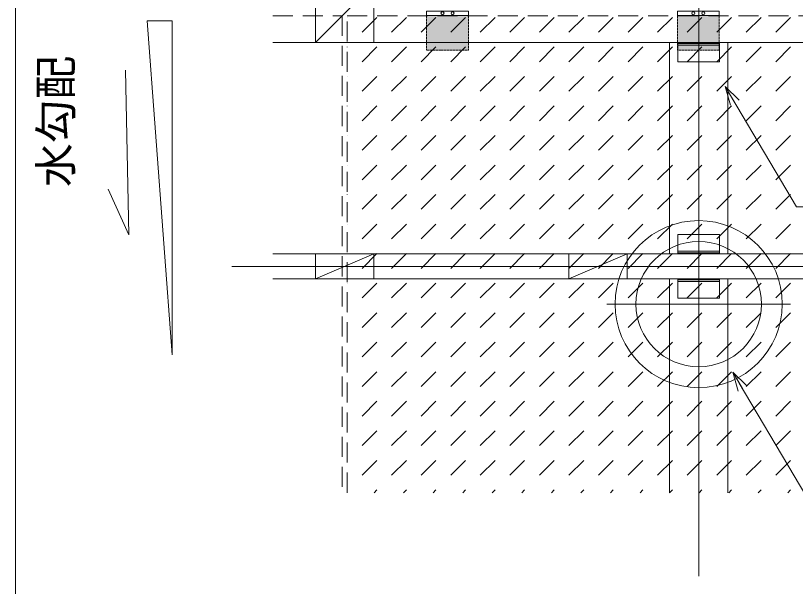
# Model space of a CAD drawing. Units: millimetres, scale not verified. Extents: x -4007 to 4007, y -2741 to 2832.
# Drawn here: x -4007 to -3074, y 767 to 1451 of the extents above; entities that cross this region are included whole.
import ezdxf
from ezdxf.enums import TextEntityAlignment as Align

# ---------------------------------------------------------------- set-up
doc = ezdxf.new("R2010")
doc.units = ezdxf.units.MM
doc.header["$LTSCALE"] = 20
doc.linetypes.add('DASHED1', pattern=[1.8, 1.2, -0.6])
for name, color, linetype, lineweight in [('0-0_0-A01-枠A', 4, 'Continuous', 9), ('0-5_0', 7, 'Continuous', 9), ('0-8_A-B03-文字_書込_小', 7, 'Continuous', 9), ('0-9_A-E01-仕上太線', 5, 'Continuous', 9), ('0-A_0-A08-芯_他', 4, 'Continuous', 9), ('0-B_A-D08-下地_根太', 3, 'Continuous', 9), ('0-C_A-D09-金物_鋼材', 1, 'Continuous', 9), ('1-3_A-D08-下地_大引 補助', 1, 'Continuous', 9), ('1-4_A-D08-下地_大引', 6, 'Continuous', 9), ('1-6_SUNPO_s', 4, 'Continuous', 9)]:
    doc.layers.add(name, color=color, linetype=linetype, lineweight=lineweight)
doc.layers.add('0-D_A-D08-下地_束', color=7, linetype='Continuous')
doc.layers.add('1-5_A-C04-見上げ_見え隠れ線', color=7, linetype='Continuous')
doc.styles.add('ＭＳ ゴシック', font='')
doc.styles.get('ＭＳ ゴシック').set_extended_font_data('MS Gothic')

# ---------------------------------------------------------------- blocks, each defined once
blk = doc.blocks.new('waku')
at = {"layer": '0-0_0-A01-枠A'}
blk.add_line((396.67, 11513.33), (396.67, 366.67), dxfattribs=at)
blk = doc.blocks.new('EPDM')
at = {"layer": '0-5_0'}
blk.add_line((-700, -300), (700, 300), dxfattribs=at)
blk.add_lwpolyline([(700, 300), (-700, 300), (-700, -300), (700, -300)], close=True, dxfattribs=at)
blk = doc.blocks.new('アルミ束\u300030')
at = {"layer": '0-5_0'}
for p, q in [((-365, 500), (-365, -500)), ((-325, 500), (-325, -500)), ((325, 500), (325, -500)), ((365, 500), (365, -500))]:
    blk.add_line(p, q, dxfattribs=at)
for points in [[(-300, -500), (-765, -500), (-765, 500), (-300, 500)], [(300, 500), (765, 500), (765, -500), (300, -500)]]:
    blk.add_lwpolyline(points, dxfattribs=at)
blk = doc.blocks.new('アルミ束\u300070')
at = {"layer": '0-5_0'}
for p, q in [((-765, 500), (-765, -500)), ((-725, 500), (-725, -500)), ((725, 500), (725, -500)), ((765, 500), (765, -500))]:
    blk.add_line(p, q, dxfattribs=at)
for points in [[(-700, -500), (-1165, -500), (-1165, 500), (-700, 500)], [(700, 500), (1165, 500), (1165, -500), (700, -500)]]:
    blk.add_lwpolyline(points, dxfattribs=at)
blk = doc.blocks.new('プレートB-P')
at = {"layer": '0-5_0', "color": 4, "linetype": 'DASHED1'}
for p, q in [((-888, -500), (-888, 500)), ((-52, 500), (-888, 500)), ((-52, -500), (-888, -500))]:
    blk.add_line(p, q, dxfattribs=at)
at = {"layer": '0-5_0'}
for p, q in [((52, 500), (-52, 500)), ((52, -500), (52, 500))]:
    blk.add_line(p, q, dxfattribs=at)
blk.add_lwpolyline([(52, -500), (-52, -500), (-52, 500)], dxfattribs=at)
for centre in [(0, 120), (0, -120)]:
    blk.add_circle(centre, 36, dxfattribs=at)
at = {"layer": '0-5_0', "color": 4}
blk.add_solid([(-52, 500), (-52, -500), (-888, 500), (-888, -500)], dxfattribs=at)
blk = doc.blocks.new('G$CCEAFE53F')
at = {"layer": '0-5_0'}
for radius in [2000, 1500]:
    blk.add_circle((0, 0), radius, dxfattribs=at)
at = {"layer": '0-A_0-A08-芯_他'}
for p, q in [((0, 2200), (0, -2200)), ((-2200, 0), (2200, 0))]:
    blk.add_line(p, q, dxfattribs=at)
blk = doc.blocks.new('EPDM 70x70')
at = {"layer": '0-5_0'}
blk.add_line((-700, 700), (700, -700), dxfattribs=at)
blk.add_lwpolyline([(700, 700), (-700, 700), (-700, -700), (700, -700)], close=True, dxfattribs=at)
blk = doc.blocks.new('_Open30')
at = {"layer": '1-6_SUNPO_s'}
blk.add_line((0, 0), (-20, 0), dxfattribs=at)
blk.add_lwpolyline([(-20, 5.36), (0, 0), (-20, -5.36)], dxfattribs=at)

msp = doc.modelspace()

# ---------------------------------------------------------------- linework, layer by layer
at = {"layer": '0-8_A-B03-文字_書込_小'}
msp.add_line((-3819.42, 1444.56), (-3849.42, 1444.56), dxfattribs=at)
for points in [[(-3819.42, 1444.56), (-3819.42, 1044.56), (-3849.42, 1444.56)], [(-3875.18, 1385.52), (-3871.18, 1188.19), (-3895.94, 1242.84)], [(-2260.37, 1221.89), (-3072.58, 1221.89), (-3150.24, 1352.91)], [(-2090.06, 788.89), (-3009.63, 788.89), (-3141.16, 1010.8)]]:
    msp.add_lwpolyline(points, dxfattribs=at)
at = {"layer": '0-9_A-E01-仕上太線'}
for p, q in [((-3610, 1448.5), (-3609.87, 1448.63)), ((-3592.19, 1430.95), (-3574.51, 1448.63)), ((-3556.84, 1430.95), (-3539.16, 1448.63)), ((-3521.48, 1430.95), (-3503.8, 1448.63)), ((-3486.12, 1430.95), (-3468.45, 1448.63)), ((-3450.77, 1430.95), (-3433.09, 1448.63)), ((-3415.41, 1430.95), (-3397.74, 1448.63)), ((-3380.06, 1430.95), (-3362.38, 1448.63)), ((-3344.7, 1430.95), (-3327.03, 1448.63)), ((-3309.35, 1430.95), (-3291.67, 1448.63)), ((-3273.99, 1430.95), (-3256.31, 1448.63)), ((-3238.64, 1430.95), (-3220.96, 1448.63)), ((-3203.28, 1430.95), (-3185.6, 1448.63)), ((-3167.93, 1430.95), (-3150.25, 1448.63)), ((-3132.57, 1430.95), (-3114.89, 1448.63)), ((-3097.22, 1430.95), (-3079.54, 1448.63)), ((-3610, 1413.14), (-3609.87, 1413.27)), ((-3592.19, 1395.59), (-3574.51, 1413.27)), ((-3556.84, 1395.59), (-3539.16, 1413.27)), ((-3521.48, 1395.59), (-3503.8, 1413.27)), ((-3486.12, 1395.59), (-3468.45, 1413.27)), ((-3450.77, 1395.59), (-3433.09, 1413.27)), ((-3415.41, 1395.59), (-3397.74, 1413.27)), ((-3380.06, 1395.59), (-3362.38, 1413.27)), ((-3344.7, 1395.59), (-3327.03, 1413.27)), ((-3309.35, 1395.59), (-3291.67, 1413.27)), ((-3273.99, 1395.59), (-3256.31, 1413.27)), ((-3238.64, 1395.59), (-3220.96, 1413.27)), ((-3203.28, 1395.59), (-3185.6, 1413.27)), ((-3167.93, 1395.59), (-3150.25, 1413.27)), ((-3132.57, 1395.59), (-3114.89, 1413.27)), ((-3097.22, 1395.59), (-3079.54, 1413.27)), ((-3610, 1377.79), (-3609.87, 1377.92)), ((-3592.19, 1360.24), (-3574.51, 1377.92)), ((-3556.84, 1360.24), (-3539.16, 1377.92)), ((-3521.48, 1360.24), (-3503.8, 1377.92)), ((-3486.12, 1360.24), (-3468.45, 1377.92)), ((-3450.77, 1360.24), (-3433.09, 1377.92)), ((-3415.41, 1360.24), (-3397.74, 1377.92)), ((-3380.06, 1360.24), (-3362.38, 1377.92)), ((-3344.7, 1360.24), (-3327.03, 1377.92)), ((-3309.35, 1360.24), (-3291.67, 1377.92)), ((-3273.99, 1360.24), (-3256.31, 1377.92)), ((-3238.64, 1360.24), (-3220.96, 1377.92)), ((-3203.28, 1360.24), (-3185.6, 1377.92)), ((-3167.93, 1360.24), (-3150.25, 1377.92)), ((-3132.57, 1360.24), (-3114.89, 1377.92)), ((-3097.22, 1360.24), (-3079.54, 1377.92)), ((-3610, 1342.43), (-3609.87, 1342.56)), ((-3592.19, 1324.88), (-3574.51, 1342.56)), ((-3556.84, 1324.88), (-3539.16, 1342.56)), ((-3521.48, 1324.88), (-3503.8, 1342.56)), ((-3486.12, 1324.88), (-3468.45, 1342.56)), ((-3450.77, 1324.88), (-3433.09, 1342.56)), ((-3415.41, 1324.88), (-3397.74, 1342.56)), ((-3380.06, 1324.88), (-3362.38, 1342.56)), ((-3344.7, 1324.88), (-3327.03, 1342.56)), ((-3309.35, 1324.88), (-3291.67, 1342.56)), ((-3273.99, 1324.88), (-3256.31, 1342.56)), ((-3238.64, 1324.88), (-3220.96, 1342.56)), ((-3203.28, 1324.88), (-3185.6, 1342.56)), ((-3167.93, 1324.88), (-3150.25, 1342.56)), ((-3132.57, 1324.88), (-3114.89, 1342.56)), ((-3097.22, 1324.88), (-3079.54, 1342.56)), ((-3610, 1307.07), (-3609.87, 1307.21)), ((-3592.19, 1289.53), (-3574.51, 1307.21)), ((-3556.84, 1289.53), (-3539.16, 1307.21)), ((-3521.48, 1289.53), (-3503.8, 1307.21)), ((-3486.12, 1289.53), (-3468.45, 1307.21)), ((-3450.77, 1289.53), (-3433.09, 1307.21)), ((-3415.41, 1289.53), (-3397.74, 1307.21)), ((-3380.06, 1289.53), (-3362.38, 1307.21)), ((-3344.7, 1289.53), (-3327.03, 1307.21)), ((-3309.35, 1289.53), (-3291.67, 1307.21)), ((-3273.99, 1289.53), (-3256.31, 1307.21)), ((-3238.64, 1289.53), (-3220.96, 1307.21)), ((-3203.28, 1289.53), (-3185.6, 1307.21)), ((-3167.93, 1289.53), (-3150.25, 1307.21)), ((-3132.57, 1289.53), (-3114.89, 1307.21)), ((-3097.22, 1289.53), (-3079.54, 1307.21)), ((-3610, 1271.72), (-3609.87, 1271.85)), ((-3592.19, 1254.17), (-3574.51, 1271.85)), ((-3556.84, 1254.17), (-3539.16, 1271.85)), ((-3521.48, 1254.17), (-3503.8, 1271.85)), ((-3486.12, 1254.17), (-3468.45, 1271.85)), ((-3450.77, 1254.17), (-3433.09, 1271.85)), ((-3415.41, 1254.17), (-3397.74, 1271.85)), ((-3380.06, 1254.17), (-3362.38, 1271.85)), ((-3344.7, 1254.17), (-3327.03, 1271.85)), ((-3309.35, 1254.17), (-3291.67, 1271.85)), ((-3273.99, 1254.17), (-3256.31, 1271.85)), ((-3238.64, 1254.17), (-3220.96, 1271.85)), ((-3203.28, 1254.17), (-3185.6, 1271.85)), ((-3167.93, 1254.17), (-3150.25, 1271.85)), ((-3132.57, 1254.17), (-3114.89, 1271.85)), ((-3097.22, 1254.17), (-3079.54, 1271.85)), ((-3610, 1236.36), (-3609.87, 1236.5)), ((-3592.19, 1218.82), (-3574.51, 1236.5)), ((-3556.84, 1218.82), (-3539.16, 1236.5)), ((-3521.48, 1218.82), (-3503.8, 1236.5)), ((-3486.12, 1218.82), (-3468.45, 1236.5)), ((-3450.77, 1218.82), (-3433.09, 1236.5)), ((-3415.41, 1218.82), (-3397.74, 1236.5)), ((-3380.06, 1218.82), (-3362.38, 1236.5)), ((-3344.7, 1218.82), (-3327.03, 1236.5)), ((-3309.35, 1218.82), (-3291.67, 1236.5)), ((-3273.99, 1218.82), (-3256.31, 1236.5)), ((-3238.64, 1218.82), (-3220.96, 1236.5)), ((-3203.28, 1218.82), (-3185.6, 1236.5)), ((-3167.93, 1218.82), (-3150.25, 1236.5)), ((-3132.57, 1218.82), (-3114.89, 1236.5)), ((-3097.22, 1218.82), (-3079.54, 1236.5)), ((-3610, 1201.01), (-3609.87, 1201.14)), ((-3592.19, 1183.46), (-3574.51, 1201.14)), ((-3556.84, 1183.46), (-3539.16, 1201.14)), ((-3521.48, 1183.46), (-3503.8, 1201.14)), ((-3486.12, 1183.46), (-3468.45, 1201.14)), ((-3450.77, 1183.46), (-3433.09, 1201.14)), ((-3415.41, 1183.46), (-3397.74, 1201.14)), ((-3380.06, 1183.46), (-3362.38, 1201.14)), ((-3344.7, 1183.46), (-3327.03, 1201.14)), ((-3309.35, 1183.46), (-3291.67, 1201.14)), ((-3273.99, 1183.46), (-3256.31, 1201.14)), ((-3238.64, 1183.46), (-3220.96, 1201.14)), ((-3203.28, 1183.46), (-3185.6, 1201.14)), ((-3167.93, 1183.46), (-3150.25, 1201.14)), ((-3132.57, 1183.46), (-3114.89, 1201.14)), ((-3097.22, 1183.46), (-3079.54, 1201.14)), ((-3610, 1165.65), (-3609.87, 1165.78)), ((-3592.19, 1148.11), (-3574.51, 1165.78)), ((-3556.84, 1148.11), (-3539.16, 1165.78)), ((-3521.48, 1148.11), (-3503.8, 1165.78)), ((-3486.12, 1148.11), (-3468.45, 1165.78)), ((-3450.77, 1148.11), (-3433.09, 1165.78)), ((-3415.41, 1148.11), (-3397.74, 1165.78)), ((-3380.06, 1148.11), (-3362.38, 1165.78)), ((-3344.7, 1148.11), (-3327.03, 1165.78)), ((-3309.35, 1148.11), (-3291.67, 1165.78)), ((-3273.99, 1148.11), (-3256.31, 1165.78)), ((-3238.64, 1148.11), (-3220.96, 1165.78)), ((-3203.28, 1148.11), (-3185.6, 1165.78)), ((-3167.93, 1148.11), (-3150.25, 1165.78)), ((-3132.57, 1148.11), (-3114.89, 1165.78)), ((-3097.22, 1148.11), (-3079.54, 1165.78)), ((-3610, 1130.3), (-3609.87, 1130.43)), ((-3592.19, 1112.75), (-3574.51, 1130.43)), ((-3556.84, 1112.75), (-3539.16, 1130.43)), ((-3521.48, 1112.75), (-3503.8, 1130.43)), ((-3486.12, 1112.75), (-3468.45, 1130.43)), ((-3450.77, 1112.75), (-3433.09, 1130.43)), ((-3415.41, 1112.75), (-3397.74, 1130.43)), ((-3380.06, 1112.75), (-3362.38, 1130.43)), ((-3344.7, 1112.75), (-3327.03, 1130.43)), ((-3309.35, 1112.75), (-3291.67, 1130.43)), ((-3273.99, 1112.75), (-3256.31, 1130.43)), ((-3238.64, 1112.75), (-3220.96, 1130.43)), ((-3203.28, 1112.75), (-3185.6, 1130.43)), ((-3167.93, 1112.75), (-3150.25, 1130.43)), ((-3132.57, 1112.75), (-3114.89, 1130.43)), ((-3097.22, 1112.75), (-3079.54, 1130.43)), ((-3610, 1094.94), (-3609.87, 1095.07)), ((-3592.19, 1077.4), (-3574.51, 1095.07)), ((-3556.84, 1077.4), (-3539.16, 1095.07)), ((-3521.48, 1077.4), (-3503.8, 1095.07)), ((-3486.12, 1077.4), (-3468.45, 1095.07)), ((-3450.77, 1077.4), (-3433.09, 1095.07)), ((-3415.41, 1077.4), (-3397.74, 1095.07)), ((-3380.06, 1077.4), (-3362.38, 1095.07)), ((-3344.7, 1077.4), (-3327.03, 1095.07)), ((-3309.35, 1077.4), (-3291.67, 1095.07)), ((-3273.99, 1077.4), (-3256.31, 1095.07)), ((-3238.64, 1077.4), (-3220.96, 1095.07)), ((-3203.28, 1077.4), (-3185.6, 1095.07)), ((-3167.93, 1077.4), (-3150.25, 1095.07)), ((-3132.57, 1077.4), (-3114.89, 1095.07)), ((-3097.22, 1077.4), (-3079.54, 1095.07)), ((-3610, 1059.59), (-3609.87, 1059.72)), ((-3592.19, 1042.04), (-3574.51, 1059.72)), ((-3556.84, 1042.04), (-3539.16, 1059.72)), ((-3521.48, 1042.04), (-3503.8, 1059.72)), ((-3486.12, 1042.04), (-3468.45, 1059.72)), ((-3450.77, 1042.04), (-3433.09, 1059.72)), ((-3415.41, 1042.04), (-3397.74, 1059.72)), ((-3380.06, 1042.04), (-3362.38, 1059.72)), ((-3344.7, 1042.04), (-3327.03, 1059.72)), ((-3309.35, 1042.04), (-3291.67, 1059.72)), ((-3273.99, 1042.04), (-3256.31, 1059.72)), ((-3238.64, 1042.04), (-3220.96, 1059.72)), ((-3203.28, 1042.04), (-3185.6, 1059.72)), ((-3167.93, 1042.04), (-3150.25, 1059.72)), ((-3132.57, 1042.04), (-3114.89, 1059.72)), ((-3097.22, 1042.04), (-3079.54, 1059.72)), ((-3610, 1024.23), (-3609.87, 1024.36)), ((-3592.19, 1006.69), (-3574.51, 1024.36)), ((-3556.84, 1006.69), (-3539.16, 1024.36)), ((-3521.48, 1006.69), (-3503.8, 1024.36)), ((-3486.12, 1006.69), (-3468.45, 1024.36)), ((-3450.77, 1006.69), (-3433.09, 1024.36)), ((-3415.41, 1006.69), (-3397.74, 1024.36)), ((-3380.06, 1006.69), (-3362.38, 1024.36)), ((-3344.7, 1006.69), (-3327.03, 1024.36)), ((-3309.35, 1006.69), (-3291.67, 1024.36)), ((-3273.99, 1006.69), (-3256.31, 1024.36)), ((-3238.64, 1006.69), (-3220.96, 1024.36)), ((-3203.28, 1006.69), (-3185.6, 1024.36)), ((-3167.93, 1006.69), (-3150.25, 1024.36)), ((-3132.57, 1006.69), (-3114.89, 1024.36)), ((-3097.22, 1006.69), (-3079.54, 1024.36)), ((-3610, 988.88), (-3609.87, 989.01)), ((-3592.19, 971.33), (-3574.51, 989.01)), ((-3556.84, 971.33), (-3539.16, 989.01)), ((-3521.48, 971.33), (-3503.8, 989.01)), ((-3486.12, 971.33), (-3468.45, 989.01)), ((-3450.77, 971.33), (-3433.09, 989.01)), ((-3415.41, 971.33), (-3397.74, 989.01)), ((-3380.06, 971.33), (-3362.38, 989.01)), ((-3344.7, 971.33), (-3327.03, 989.01)), ((-3309.35, 971.33), (-3291.67, 989.01)), ((-3273.99, 971.33), (-3256.31, 989.01)), ((-3238.64, 971.33), (-3220.96, 989.01)), ((-3203.28, 971.33), (-3185.6, 989.01)), ((-3167.93, 971.33), (-3150.25, 989.01)), ((-3132.57, 971.33), (-3114.89, 989.01)), ((-3097.22, 971.33), (-3079.54, 989.01)), ((-3610, 953.52), (-3609.87, 953.65)), ((-3592.19, 935.98), (-3574.51, 953.65)), ((-3556.84, 935.98), (-3539.16, 953.65)), ((-3521.48, 935.98), (-3503.8, 953.65)), ((-3486.12, 935.98), (-3468.45, 953.65)), ((-3450.77, 935.98), (-3433.09, 953.65)), ((-3415.41, 935.98), (-3397.74, 953.65)), ((-3380.06, 935.98), (-3362.38, 953.65)), ((-3344.7, 935.98), (-3327.03, 953.65)), ((-3309.35, 935.98), (-3291.67, 953.65)), ((-3273.99, 935.98), (-3256.31, 953.65)), ((-3238.64, 935.98), (-3220.96, 953.65)), ((-3203.28, 935.98), (-3185.6, 953.65)), ((-3167.93, 935.98), (-3150.25, 953.65)), ((-3132.57, 935.98), (-3114.89, 953.65)), ((-3097.22, 935.98), (-3079.54, 953.65)), ((-3610, 918.17), (-3609.87, 918.3)), ((-3592.19, 900.62), (-3574.51, 918.3)), ((-3556.84, 900.62), (-3539.16, 918.3)), ((-3521.48, 900.62), (-3503.8, 918.3)), ((-3486.12, 900.62), (-3468.45, 918.3)), ((-3450.77, 900.62), (-3433.09, 918.3)), ((-3415.41, 900.62), (-3397.74, 918.3)), ((-3380.06, 900.62), (-3362.38, 918.3)), ((-3344.7, 900.62), (-3327.03, 918.3)), ((-3309.35, 900.62), (-3291.67, 918.3)), ((-3273.99, 900.62), (-3256.31, 918.3)), ((-3238.64, 900.62), (-3220.96, 918.3)), ((-3203.28, 900.62), (-3185.6, 918.3)), ((-3167.93, 900.62), (-3150.25, 918.3)), ((-3132.57, 900.62), (-3114.89, 918.3)), ((-3097.22, 900.62), (-3079.54, 918.3)), ((-3610, 882.81), (-3609.87, 882.94)), ((-3577.89, 879.56), (-3574.51, 882.94)), ((-3542.54, 879.56), (-3539.16, 882.94)), ((-3507.18, 879.56), (-3503.8, 882.94)), ((-3471.83, 879.56), (-3468.45, 882.94)), ((-3436.47, 879.56), (-3433.09, 882.94)), ((-3401.11, 879.56), (-3397.74, 882.94)), ((-3365.76, 879.56), (-3362.38, 882.94)), ((-3330.4, 879.56), (-3327.03, 882.94)), ((-3295.05, 879.56), (-3291.67, 882.94)), ((-3259.69, 879.56), (-3256.31, 882.94)), ((-3224.34, 879.56), (-3220.96, 882.94)), ((-3188.98, 879.56), (-3185.6, 882.94)), ((-3153.63, 879.56), (-3150.25, 882.94)), ((-3118.27, 879.56), (-3114.89, 882.94)), ((-3082.92, 879.56), (-3079.54, 882.94))]:
    msp.add_line(p, q, dxfattribs=at)
at = {"layer": '0-9_A-E01-仕上太線', "linetype": 'DASHED1'}
for points in [[(-3699.14, 1450.56), (-3616, 1450.56), (-3616, 879.56)], [(-3610, 879.56), (-3610, 1450.56), (-3010, 1450.56), (-3010, 879.56)]]:
    msp.add_lwpolyline(points, dxfattribs=at)
at = {"layer": '0-A_0-A08-芯_他'}
msp.add_line((-3748, 1150.56), (-448, 1150.56), dxfattribs=at)
at = {"layer": '0-B_A-D08-下地_根太'}
for p, q in [((-3699.14, 1418.56), (-586, 1418.56)), ((-3699.14, 1165.56), (-586, 1165.56)), ((-3699.14, 1135.56), (-586, 1135.56))]:
    msp.add_line(p, q, dxfattribs=at)
at = {"layer": '1-3_A-D08-下地_大引 補助'}
msp.add_line((-3189.57, 779.56), (-3189.57, 2431.56), dxfattribs=at)
at = {"layer": '1-4_A-D08-下地_大引'}
for p, q in [((-3224.57, 1165.56), (-3224.57, 1418.56)), ((-3154.57, 1165.56), (-3154.57, 1418.56)), ((-3224.57, 879.56), (-3224.57, 1135.56)), ((-3154.57, 879.56), (-3154.57, 1135.56))]:
    msp.add_line(p, q, dxfattribs=at)

# ---------------------------------------------------------------- block references
at = {"layer": '0-0_0-A01-枠A', "xscale": 0.5, "yscale": 0.5}
msp.add_blockref('waku', (-4205, -2924.31), dxfattribs=at)
at = {"layer": '0-8_A-B03-文字_書込_小', "xscale": 1.125, "yscale": 1.125, "rotation": 120.65633}
for p in [(-3157.89, 1365.81), (-3148.81, 1023.7)]:
    msp.add_blockref('_Open30', p, dxfattribs=at)
at = {"layer": '0-C_A-D09-金物_鋼材', "xscale": 0.05, "yscale": 0.05, "rotation": 90}
for name, p in [('EPDM 70x70', (-3613, 1453.56)), ('プレートB-P', (-3490, 1453.56)), ('プレートB-P', (-3190, 1453.56))]:
    msp.add_blockref(name, p, dxfattribs=at)
at = {"layer": '0-C_A-D09-金物_鋼材', "xscale": 0.05, "yscale": 0.05}
for p in [(-3613, 1150.56), (-3310, 1150.56)]:
    msp.add_blockref('EPDM', p, dxfattribs=at)
at = {"layer": '0-D_A-D08-下地_束', "xscale": 0.05, "yscale": 0.05, "rotation": 270}
for name, p in [('アルミ束\u300070', (-3189.57, 1453.56)), ('アルミ束\u300030', (-3189.57, 1150.56))]:
    msp.add_blockref(name, p, dxfattribs=at)
at = {"layer": '1-5_A-C04-見上げ_見え隠れ線', "xscale": 0.05, "yscale": 0.05}
msp.add_blockref('G$CCEAFE53F', (-3189.57, 1105.31), dxfattribs=at)

# ---------------------------------------------------------------- texts
at = {"layer": '0-8_A-B03-文字_書込_小', "style": 'ＭＳ ゴシック'}
msp.add_text('水勾配', height=38.42, rotation=90, dxfattribs=at).set_placement((-3927.92, 1245.52), align=Align.BOTTOM_LEFT)

doc.saveas('drawing.dxf')
